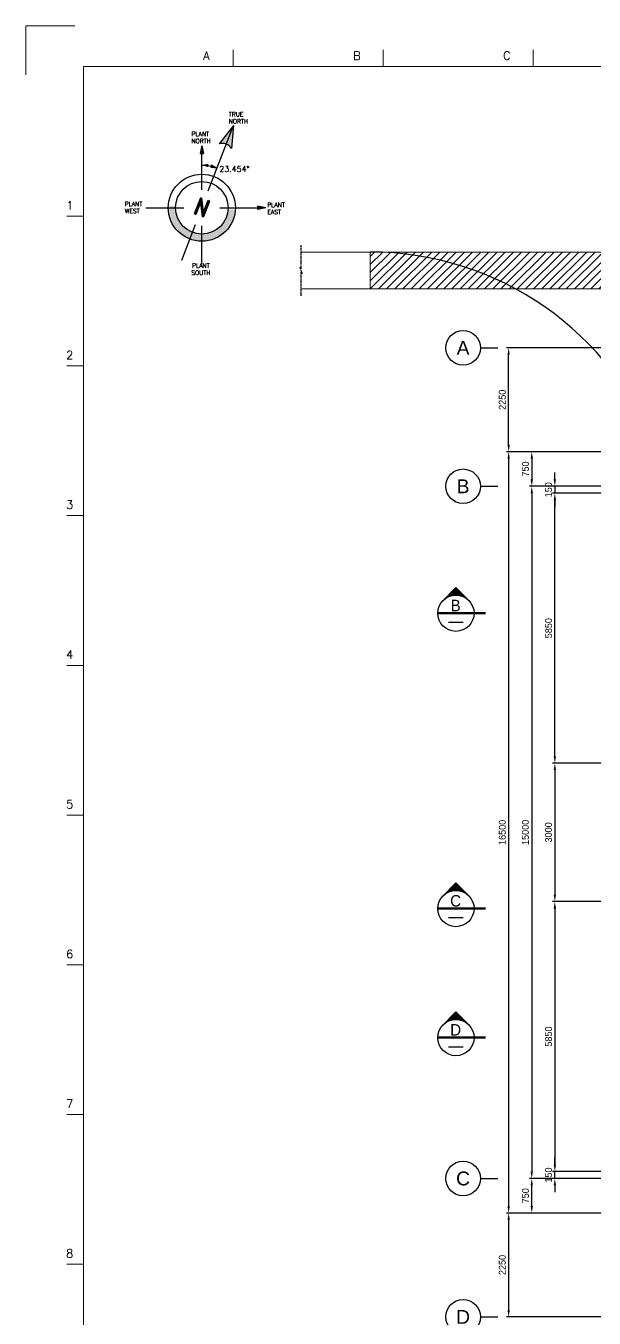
# Model space of a CAD drawing. Header units: millimetres. Extents: x 63700 to 182600, y -289551 to -205451.
# Drawn here: x 63700 to 76001, y -233457 to -205451 of the extents above; entities that cross this region are included whole.
import ezdxf
from ezdxf.enums import TextEntityAlignment as Align

# ---------------------------------------------------------------- set-up
doc = ezdxf.new("R2010")
doc.units = ezdxf.units.MM
doc.header["$LTSCALE"] = 50
doc.linetypes.add('CENTER', pattern=[2, 1.25, -0.25, 0.25, -0.25])
doc.layers.get('Defpoints').update_dxf_attribs({"color": 140})
for name, color, linetype in [('1', 7, 'Continuous'), ('A-CEN01', 1, 'CENTER'), ('C_BLOCK', 7, 'Continuous'), ('DIM', 7, 'Continuous'), ('DIM-SCALE', 7, 'Continuous')]:
    doc.layers.add(name, color=color, linetype=linetype)
for name, color, linetype, lineweight in [('ROAD', 4, 'Continuous', 0), ('TAN-TIT', 30, 'Continuous', 0), ('TEXT', 7, 'Continuous', 0)]:
    doc.layers.add(name, color=color, linetype=linetype, lineweight=lineweight)
doc.styles.add('Arial', font='arial.ttf')
doc.styles.add('COM', font='COMPLEX', dxfattribs={"height": 5})
doc.styles.add('ROMAND', font='romand.shx', dxfattribs={"width": 0.86, "height": 6.5})
doc.styles.add('RomanS', font='romans.shx', dxfattribs={"bigfont": 'whgtxt.shx'})
doc.styles.get("Standard").update_dxf_attribs({"font": 'romans.shx', "width": 0.75, "bigfont": 'whgtxt.shx'})
doc.styles.add('돋움', font='')
doc.styles.get('돋움').set_extended_font_data('Dotum')
doc.dimstyles.new('일반도면_0050', dxfattribs={"dimscale": 50, "dimtxt": 3, "dimasz": 3, "dimexe": 1, "dimexo": 2, "dimgap": 1.25, "dimtad": 1, "dimdec": 0, "dimzin": 0, "dimdsep": 46, "dimtxsty": '돋움', "dimcen": -5, "dimclrd": 1, "dimclre": 1, "dimclrt": 7, "dimadec": 8, "dimazin": 0, "dimtfac": 1, "dimtdec": 4, "dimtix": 1, "dimtmove": 2, "dimatfit": 3, "dimfxl": 1, "dimtolj": 1, "dimtzin": 0, "dimarcsym": 0})

# ---------------------------------------------------------------- blocks, each defined once
blk = doc.blocks.new('BORDER')
at = {"layer": 'TAN-TIT', "linetype": 'Continuous'}
for p, q in [((4241, 168200), (0, 168200)), ((0, 168200), (0, 163959))]:
    blk.add_line(p, q, dxfattribs=at)
at = {"layer": 'TAN-TIT'}
for p, q in [((17955, 164680), (17955, 166122)), ((30934, 164680), (30934, 166122)), ((43912, 164680), (43912, 166122)), ((4977, 164680), (4977, 3520)), ((232823, 164680), (4977, 164680)), ((4977, 151701), (3534, 151701)), ((4977, 138723), (3534, 138723)), ((4977, 125744), (3534, 125744)), ((4977, 112766), (3534, 112766)), ((4977, 99787), (3534, 99787)), ((4977, 86808), (3534, 86808)), ((4977, 73830), (3534, 73830)), ((4977, 60851), (3534, 60851))]:
    blk.add_line(p, q, dxfattribs=at)
at = {"layer": 'TAN-TIT', "style": 'COM'}
for s, p in [('A', (15359, 165257)), ('B', (28338, 165257)), ('C', (41317, 165257))]:
    blk.add_text(s, height=721, dxfattribs=at).set_placement(p)
for s, p in [('1', (4111, 152278)), ('1', (4111, 152278)), ('2', (4111, 139300)), ('3', (4111, 126321)), ('4', (4111, 113342)), ('5', (4111, 100364)), ('6', (4111, 87385)), ('7', (4111, 74406)), ('8', (4111, 61428))]:
    blk.add_text(s, height=721, dxfattribs=at).set_placement(p, align=Align.RIGHT)
blk = doc.blocks.new('*D30')
at = {"layer": 'Defpoints', "color": 0, "transparency": 16777216}
for p in [(76701, -214679), (74651, -215429), (76351, -215429)]:
    blk.add_point(p, dxfattribs=at)
at = {"layer": 'DIM-SCALE', "color": 1, "lineweight": -2, "transparency": 16777216}
for p, q in [((76601, -214679), (74601, -214679)), ((74651, -214829), (74651, -215279)), ((76251, -215429), (74601, -215429))]:
    blk.add_line(p, q, dxfattribs=at)
at = {"layer": 'DIM-SCALE', "color": 1, "transparency": 16777216}
for points in [[(74626, -214829), (74676, -214829), (74651, -214679)], [(74626, -215279), (74676, -215279), (74651, -215429)]]:
    blk.add_solid(points, dxfattribs=at)
at = {"layer": 'DIM-SCALE', "color": 7, "transparency": 16777216, "insert": (74514, -215054), "char_height": 150, "attachment_point": 5, "rotation": 90, "style": '돋움'}
blk.add_mtext('\\A1;750', dxfattribs=at)
blk = doc.blocks.new('*D31')
at = {"layer": 'Defpoints', "color": 0, "transparency": 16777216}
for p in [(76351, -215429), (74651, -230429), (76351, -230429)]:
    blk.add_point(p, dxfattribs=at)
at = {"layer": 'DIM-SCALE', "color": 1, "lineweight": -2, "transparency": 16777216}
for p, q in [((76251, -215429), (74601, -215429)), ((74651, -215579), (74651, -230279)), ((76251, -230429), (74601, -230429))]:
    blk.add_line(p, q, dxfattribs=at)
at = {"layer": 'DIM-SCALE', "color": 1, "transparency": 16777216}
for points in [[(74626, -215579), (74676, -215579), (74651, -215429)], [(74626, -230279), (74676, -230279), (74651, -230429)]]:
    blk.add_solid(points, dxfattribs=at)
at = {"layer": 'DIM-SCALE', "color": 7, "transparency": 16777216, "insert": (74514, -222929), "char_height": 150, "attachment_point": 5, "rotation": 90, "style": '돋움'}
blk.add_mtext('\\A1;15000', dxfattribs=at)
blk = doc.blocks.new('*D32')
at = {"layer": 'Defpoints', "color": 0, "transparency": 16777216}
for p in [(76701, -231179), (74151, -233429), (76351, -233429)]:
    blk.add_point(p, dxfattribs=at)
at = {"layer": 'DIM-SCALE', "color": 1, "lineweight": -2, "transparency": 16777216}
for p, q in [((76601, -231179), (74101, -231179)), ((74151, -231329), (74151, -233279)), ((76251, -233429), (74101, -233429))]:
    blk.add_line(p, q, dxfattribs=at)
at = {"layer": 'DIM-SCALE', "color": 1, "transparency": 16777216}
for points in [[(74126, -231329), (74176, -231329), (74151, -231179)], [(74126, -233279), (74176, -233279), (74151, -233429)]]:
    blk.add_solid(points, dxfattribs=at)
at = {"layer": 'DIM-SCALE', "color": 7, "transparency": 16777216, "insert": (74014, -232304), "char_height": 150, "attachment_point": 5, "rotation": 90, "style": '돋움'}
blk.add_mtext('\\A1;2250', dxfattribs=at)
blk = doc.blocks.new('*D41')
at = {"layer": 'Defpoints', "color": 0, "transparency": 16777216}
for p in [(76701, -214679), (74151, -231179), (76701, -231179)]:
    blk.add_point(p, dxfattribs=at)
at = {"layer": 'DIM-SCALE', "color": 1, "lineweight": -2, "transparency": 16777216}
for p, q in [((76601, -214679), (74101, -214679)), ((74151, -214829), (74151, -231029)), ((76601, -231179), (74101, -231179))]:
    blk.add_line(p, q, dxfattribs=at)
at = {"layer": 'DIM-SCALE', "color": 1, "transparency": 16777216}
for points in [[(74126, -214829), (74176, -214829), (74151, -214679)], [(74126, -231029), (74176, -231029), (74151, -231179)]]:
    blk.add_solid(points, dxfattribs=at)
at = {"layer": 'DIM-SCALE', "color": 7, "transparency": 16777216, "insert": (74014, -222929), "char_height": 150, "attachment_point": 5, "rotation": 90, "style": '돋움'}
blk.add_mtext('\\A1;16500', dxfattribs=at)
blk = doc.blocks.new('*D42')
at = {"layer": 'Defpoints', "color": 0, "transparency": 16777216}
for p in [(74151, -212429), (76351, -212429), (76701, -214679)]:
    blk.add_point(p, dxfattribs=at)
at = {"layer": 'DIM-SCALE', "color": 1, "lineweight": -2, "transparency": 16777216}
for p, q in [((76251, -212429), (74101, -212429)), ((74151, -214529), (74151, -212579)), ((76601, -214679), (74101, -214679))]:
    blk.add_line(p, q, dxfattribs=at)
at = {"layer": 'DIM-SCALE', "color": 1, "transparency": 16777216}
for points in [[(74126, -212579), (74176, -212579), (74151, -212429)], [(74126, -214529), (74176, -214529), (74151, -214679)]]:
    blk.add_solid(points, dxfattribs=at)
at = {"layer": 'DIM-SCALE', "color": 7, "transparency": 16777216, "insert": (74014, -213554), "char_height": 150, "attachment_point": 5, "rotation": 90, "style": '돋움'}
blk.add_mtext('\\A1;2250', dxfattribs=at)
blk = doc.blocks.new('*D43')
at = {"layer": 'Defpoints', "color": 0, "transparency": 16777216}
for p in [(74651, -230429), (76351, -230429), (76701, -231179)]:
    blk.add_point(p, dxfattribs=at)
at = {"layer": 'DIM-SCALE', "color": 1, "lineweight": -2, "transparency": 16777216}
for p, q in [((76251, -230429), (74601, -230429)), ((74651, -231029), (74651, -230579)), ((76601, -231179), (74601, -231179))]:
    blk.add_line(p, q, dxfattribs=at)
at = {"layer": 'DIM-SCALE', "color": 1, "transparency": 16777216}
for points in [[(74626, -230579), (74676, -230579), (74651, -230429)], [(74626, -231029), (74676, -231029), (74651, -231179)]]:
    blk.add_solid(points, dxfattribs=at)
at = {"layer": 'DIM-SCALE', "color": 7, "transparency": 16777216, "insert": (74514, -230804), "char_height": 150, "attachment_point": 5, "rotation": 90, "style": '돋움'}
blk.add_mtext('\\A1;750', dxfattribs=at)
blk = doc.blocks.new('*D44')
at = {"layer": 'Defpoints', "color": 0, "transparency": 16777216}
for p in [(75151, -215579), (76351, -215429), (76701, -215579)]:
    blk.add_point(p, dxfattribs=at)
at = {"layer": 'DIM-SCALE', "color": 1, "lineweight": -2, "transparency": 16777216}
for p, q in [((75151, -215279), (75151, -215129)), ((76251, -215429), (75101, -215429)), ((76601, -215579), (75101, -215579)), ((75151, -215429), (75151, -215579)), ((75151, -215729), (75151, -215879))]:
    blk.add_line(p, q, dxfattribs=at)
at = {"layer": 'DIM-SCALE', "color": 1, "transparency": 16777216}
for points in [[(75126, -215279), (75176, -215279), (75151, -215429)], [(75126, -215729), (75176, -215729), (75151, -215579)]]:
    blk.add_solid(points, dxfattribs=at)
at = {"layer": 'DIM-SCALE', "color": 7, "transparency": 16777216, "insert": (75014, -215504), "char_height": 150, "attachment_point": 5, "rotation": 90, "style": '돋움'}
blk.add_mtext('\\A1;150', dxfattribs=at)
blk = doc.blocks.new('*D45')
at = {"layer": 'Defpoints', "color": 0, "transparency": 16777216}
for p in [(75151, -215579), (76701, -215579), (76701, -221429)]:
    blk.add_point(p, dxfattribs=at)
at = {"layer": 'DIM-SCALE', "color": 1, "lineweight": -2, "transparency": 16777216}
for p, q in [((76601, -215579), (75101, -215579)), ((75151, -221279), (75151, -215729)), ((76601, -221429), (75101, -221429))]:
    blk.add_line(p, q, dxfattribs=at)
at = {"layer": 'DIM-SCALE', "color": 1, "transparency": 16777216}
for points in [[(75126, -215729), (75176, -215729), (75151, -215579)], [(75126, -221279), (75176, -221279), (75151, -221429)]]:
    blk.add_solid(points, dxfattribs=at)
at = {"layer": 'DIM-SCALE', "color": 7, "transparency": 16777216, "insert": (75014, -218504), "char_height": 150, "attachment_point": 5, "rotation": 90, "style": '돋움'}
blk.add_mtext('\\A1;5850', dxfattribs=at)
blk = doc.blocks.new('*D46')
at = {"layer": 'Defpoints', "color": 0, "transparency": 16777216}
for p in [(76701, -224429), (75151, -230279), (76701, -230279)]:
    blk.add_point(p, dxfattribs=at)
at = {"layer": 'DIM-SCALE', "color": 1, "lineweight": -2, "transparency": 16777216}
for p, q in [((76601, -224429), (75101, -224429)), ((75151, -224579), (75151, -230129)), ((76601, -230279), (75101, -230279))]:
    blk.add_line(p, q, dxfattribs=at)
at = {"layer": 'DIM-SCALE', "color": 1, "transparency": 16777216}
for points in [[(75126, -224579), (75176, -224579), (75151, -224429)], [(75126, -230129), (75176, -230129), (75151, -230279)]]:
    blk.add_solid(points, dxfattribs=at)
at = {"layer": 'DIM-SCALE', "color": 7, "transparency": 16777216, "insert": (75014, -227354), "char_height": 150, "attachment_point": 5, "rotation": 90, "style": '돋움'}
blk.add_mtext('\\A1;5850', dxfattribs=at)
blk = doc.blocks.new('*D47')
at = {"layer": 'Defpoints', "color": 0, "transparency": 16777216}
for p in [(75151, -230279), (76351, -230429), (76701, -230279)]:
    blk.add_point(p, dxfattribs=at)
at = {"layer": 'DIM-SCALE', "color": 1, "lineweight": -2, "transparency": 16777216}
for p, q in [((75151, -230129), (75151, -229979)), ((76601, -230279), (75101, -230279)), ((76251, -230429), (75101, -230429)), ((75151, -230429), (75151, -230279)), ((75151, -230579), (75151, -230729))]:
    blk.add_line(p, q, dxfattribs=at)
at = {"layer": 'DIM-SCALE', "color": 1, "transparency": 16777216}
for points in [[(75126, -230129), (75176, -230129), (75151, -230279)], [(75126, -230579), (75176, -230579), (75151, -230429)]]:
    blk.add_solid(points, dxfattribs=at)
at = {"layer": 'DIM-SCALE', "color": 7, "transparency": 16777216, "insert": (75014, -230354), "char_height": 150, "attachment_point": 5, "rotation": 90, "style": '돋움'}
blk.add_mtext('\\A1;150', dxfattribs=at)
blk = doc.blocks.new('*D55')
at = {"layer": 'Defpoints', "color": 0, "transparency": 16777216}
for p in [(76701, -221429), (75151, -224429), (76701, -224429)]:
    blk.add_point(p, dxfattribs=at)
at = {"layer": 'DIM-SCALE', "color": 1, "lineweight": -2, "transparency": 16777216}
for p, q in [((76601, -221429), (75101, -221429)), ((75151, -221579), (75151, -224279)), ((76601, -224429), (75101, -224429))]:
    blk.add_line(p, q, dxfattribs=at)
at = {"layer": 'DIM-SCALE', "color": 1, "transparency": 16777216}
for points in [[(75126, -221579), (75176, -221579), (75151, -221429)], [(75126, -224279), (75176, -224279), (75151, -224429)]]:
    blk.add_solid(points, dxfattribs=at)
at = {"layer": 'DIM-SCALE', "color": 7, "transparency": 16777216, "insert": (75014, -222929), "char_height": 150, "attachment_point": 5, "rotation": 90, "style": '돋움'}
blk.add_mtext('\\A1;3000', dxfattribs=at)

msp = doc.modelspace()

# ---------------------------------------------------------------- hatches: boundary and pattern name
h = msp.add_hatch(color=256)
h.paths.add_polyline_path([(68193.3, -207609), (67886.4, -208008.9, -0.1704873), (68038.2, -208013.2)])
h.paths.add_polyline_path([(68193.3, -207609), (68038.2, -208013.2, -0.1704873), (68154, -208111.6)])
h = msp.add_hatch(color=256)
h.paths.add_polyline_path([(68193.3, -207609), (67886.4, -208008.9, -0.1704873), (68038.2, -208013.2)])
h.paths.add_polyline_path([(68193.3, -207609), (68038.2, -208013.2, -0.1704873), (68154, -208111.6)])
h = msp.add_hatch(color=256)
h.paths.add_polyline_path([(67508.5, -208047.8), (67471.7, -208220.2), (67521.3, -208220.2, 0.0362907)])
h.paths.add_polyline_path([(67508.5, -208047.8, -0.0362907), (67521.3, -208220.2), (67545.8, -208220.1)])
h = msp.add_hatch(color=256)
h.paths.add_polyline_path([(67508.5, -208047.8), (67471.7, -208220.2), (67521.3, -208220.2, 0.0362907)])
h.paths.add_polyline_path([(67508.5, -208047.8, -0.0362907), (67521.3, -208220.2), (67545.8, -208220.1)])
h = msp.add_hatch(color=256)
h.paths.add_polyline_path([(67508.6, -208476), (67640.8, -208506.3), (67641.3, -208468.2, 0.0362907)])
h.paths.add_polyline_path([(67508.6, -208476, -0.0362907), (67641.3, -208468.2), (67641.6, -208449.3)])
h = msp.add_hatch(color=256)
h.paths.add_polyline_path([(67508.6, -208476), (67640.8, -208506.3), (67641.3, -208468.2, 0.0362907)])
h.paths.add_polyline_path([(67508.6, -208476, -0.0362907), (67641.3, -208468.2), (67641.6, -208449.3)])
h = msp.add_hatch(color=256)
h.paths.add_polyline_path([(67837.1, -208536.8), (67720.7, -208467.3), (67708.4, -208503.4, 0.0362907)])
h.paths.add_polyline_path([(67837.1, -208536.8, -0.0362907), (67708.4, -208503.4), (67702.4, -208521.2)])
h = msp.add_hatch(color=256)
h.paths.add_polyline_path([(67837.1, -208536.8), (67720.7, -208467.3), (67708.4, -208503.4, 0.0362907)])
h.paths.add_polyline_path([(67837.1, -208536.8, -0.0362907), (67708.4, -208503.4), (67702.4, -208521.2)])
h = msp.add_hatch(color=256)
h.paths.add_polyline_path([(66784, -209349.8, 0.4142136), (67465.5, -210117.8), (67474.8, -209961.4, -0.4142136), (66940.4, -209359.2)])
h.paths.add_polyline_path([(67474.8, -209961.4), (67465.5, -210117.8, 0.2159793), (68025.1, -209903.4), (67913.7, -209793.2, -0.2159793)])
h.paths.add_polyline_path([(67913.7, -209793.2), (68025.1, -209903.4, 0.1819562), (68233.4, -209436.3), (68077, -209426.9, -0.1819562)])
h = msp.add_hatch(color=256)
h.paths.add_polyline_path([(66784, -209349.8, 0.4142136), (67465.5, -210117.8), (67474.8, -209961.4, -0.4142136), (66940.4, -209359.2)])
h.paths.add_polyline_path([(67474.8, -209961.4), (67465.5, -210117.8, 0.2159793), (68025.1, -209903.4), (67913.7, -209793.2, -0.2159793)])
h.paths.add_polyline_path([(67913.7, -209793.2), (68025.1, -209903.4, 0.1819562), (68233.4, -209436.3), (68077, -209426.9, -0.1819562)])
h = msp.add_hatch(color=256)
h.paths.add_polyline_path([(68894.8, -209393.1), (68722.4, -209429.9), (68722.4, -209380.3, -0.0362907)])
h.paths.add_polyline_path([(68894.8, -209393.1, 0.0362907), (68722.4, -209380.3), (68722.4, -209355.8)])
h = msp.add_hatch(color=256)
h.paths.add_polyline_path([(68894.8, -209393.1), (68722.4, -209429.9), (68722.4, -209380.3, -0.0362907)])
h.paths.add_polyline_path([(68894.8, -209393.1, 0.0362907), (68722.4, -209380.3), (68722.4, -209355.8)])
at = {"layer": 'ROAD'}
h = msp.add_hatch(dxfattribs=at)
h.set_pattern_fill('ANSI31', color=8, scale=1000, style=0)
h.set_pattern_definition([(45, (63358.14, -1691.44), (-88.38835, 88.38835), [])])
h.paths.add_polyline_path([(83351.1, -210352.6), (71155.1, -210352.6), (71155.1, -211152.6), (83351.1, -211152.6)])

# ---------------------------------------------------------------- linework, layer by layer
for p, q in [((67648.5, -209028.6), (68193.3, -207609)), ((67648.5, -209028.6), (68193.3, -207609)), ((68193.3, -207609), (67886.4, -208008.9)), ((68193.3, -207609), (67886.4, -208008.9)), ((68193.3, -207609), (68154, -208111.6)), ((68193.3, -207609), (68154, -208111.6)), ((67508.5, -208047.8), (67471.7, -208220.2)), ((67508.5, -208047.8), (67471.7, -208220.2)), ((67508.7, -209002.7), (67508.5, -208047.8)), ((67508.5, -208047.8), (67545.8, -208220.1)), ((67508.7, -209002.7), (67508.5, -208047.8)), ((67508.5, -208047.8), (67545.8, -208220.1)), ((67471.7, -208220.2), (67545.8, -208220.1)), ((67471.7, -208220.2), (67545.8, -208220.1)), ((67508.6, -208476), (67641.6, -208449.3)), ((67508.6, -208476), (67641.6, -208449.3)), ((67640.8, -208506.3), (67641.6, -208449.3)), ((67640.8, -208506.3), (67641.6, -208449.3)), ((67720.7, -208467.3), (67702.4, -208521.2)), ((67720.7, -208467.3), (67702.4, -208521.2)), ((67837.1, -208536.8), (67702.4, -208521.2)), ((67837.1, -208536.8), (67702.4, -208521.2)), ((67837.1, -208536.8), (67720.7, -208467.3)), ((67837.1, -208536.8), (67720.7, -208467.3)), ((66295, -209393.2), (67118.3, -209393.1)), ((66295, -209393.2), (67118.3, -209393.1)), ((67899.1, -209393), (68722.4, -209392.9)), ((67899.1, -209393), (68722.4, -209392.9)), ((68722.4, -209429.9), (68722.4, -209355.8)), ((68894.8, -209393.1), (68722.4, -209355.8)), ((68722.4, -209429.9), (68722.4, -209355.8)), ((68894.8, -209393.1), (68722.4, -209355.8)), ((68894.8, -209393.1), (68722.4, -209429.9)), ((68894.8, -209393.1), (68722.4, -209429.9)), ((67073.8, -210526.2), (67368.8, -209757.5)), ((67508.9, -210606.7), (67508.8, -209783.4)), ((67508.9, -210606.7), (67508.8, -209783.4))]:
    msp.add_line(p, q)
for radius in [726, 726, 569.3, 569.3]:
    msp.add_circle((67508.7, -209393.1), radius)
for centre, radius, start, end in [((67956.1, -208227.2), 229.2, 30.30506, 107.70652), ((67508.7, -209393.1), 917.1, 69.01654, 90.00868)]:
    msp.add_arc(centre, radius, start, end)
at = {"layer": 'A-CEN01'}
msp.add_lwpolyline([(69659.2, -211302.6), (69659.2, -210790.1), (69684.2, -210827.6), (69634.2, -210677.6), (69659.2, -210715.1), (69659.2, -210202.6)], dxfattribs=at)
at = {"layer": 'C_BLOCK', "color": 1, "linetype": 'Continuous', "lineweight": 0}
for p, q in [((73008.7, -217624.5), (72718.2, -217915.7)), ((72917.7, -217798), (72876.4, -217756.8)), ((72926.1, -217796), (72881.7, -217751.5)), ((72934.8, -217794.3), (72886.9, -217746.3)), ((72943.7, -217792.7), (72892.1, -217741.1)), ((72952.7, -217791.3), (72897.3, -217735.9)), ((72961.9, -217790.1), (72902.5, -217730.7)), ((72971.2, -217789.1), (72907.7, -217725.5)), ((72980.9, -217788.3), (72912.9, -217720.3)), ((72990.8, -217787.7), (72918.1, -217715.1)), ((73000.8, -217787.3), (72923.3, -217709.9)), ((73011.2, -217787.3), (72928.5, -217704.7)), ((73153.4, -217814.9), (72985.9, -217647.4)), ((73216.4, -217846.7), (73001.5, -217631.8)), ((73251.3, -217871.2), (73006.7, -217626.6)), ((73008.7, -217624.5), (73289.2, -217905)), ((73008.7, -224024.8), (72718.2, -224315.9)), ((73216.4, -224246.9), (73001.5, -224032)), ((73251.3, -224271.4), (73006.7, -224026.8)), ((73008.7, -224024.8), (73289.2, -224305.3)), ((72917.7, -224198.2), (72876.4, -224157)), ((72926.1, -224196.3), (72881.7, -224151.8)), ((72934.8, -224194.5), (72886.9, -224146.6)), ((72943.7, -224192.9), (72892.1, -224141.3)), ((72952.7, -224191.5), (72897.3, -224136.1)), ((72961.9, -224190.3), (72902.5, -224130.9)), ((72971.2, -224189.3), (72907.7, -224125.7)), ((72980.9, -224188.5), (72912.9, -224120.5)), ((72990.8, -224188), (72918.1, -224115.3)), ((73000.8, -224187.6), (72923.3, -224110.1)), ((73011.2, -224187.6), (72928.5, -224104.9)), ((73153.4, -224215.1), (72985.9, -224047.6)), ((73008.7, -226821.3), (72718.2, -227112.4)), ((73153.4, -227011.6), (72985.9, -226844.1)), ((73216.4, -227043.4), (73001.5, -226828.5)), ((73251.3, -227068), (73006.7, -226823.3)), ((73008.7, -226821.3), (73289.2, -227101.8)), ((72917.7, -226994.8), (72876.4, -226953.5)), ((72926.1, -226992.8), (72881.7, -226948.3)), ((72934.8, -226991.1), (72886.9, -226943.1)), ((72943.7, -226989.4), (72892.1, -226937.9)), ((72952.7, -226988.1), (72897.3, -226932.7)), ((72961.9, -226986.8), (72902.5, -226927.5)), ((72971.2, -226985.8), (72907.7, -226922.3)), ((72980.9, -226985), (72912.9, -226917.1)), ((72990.8, -226984.5), (72918.1, -226911.9)), ((73000.8, -226984.1), (72923.3, -226906.7)), ((73011.2, -226984.1), (72928.5, -226901.4))]:
    msp.add_line(p, q, dxfattribs=at)
at = {"layer": 'C_BLOCK', "color": 1, "linetype": 'Continuous', "lineweight": 13}
for p, q in [((72752.2, -217882.6), (72751.5, -217881.8)), ((72757.9, -217877.8), (72756.7, -217876.6)), ((72763.6, -217873.1), (72761.9, -217871.4)), ((72769.5, -217868.6), (72767.1, -217866.2)), ((72775.4, -217864), (72772.3, -217860.9)), ((72781.5, -217859.7), (72777.5, -217855.7)), ((72787.6, -217855.4), (72782.7, -217850.5)), ((72793.8, -217851.3), (72787.9, -217845.3)), ((72800.2, -217847.1), (72793.1, -217840.1)), ((72806.7, -217843.2), (72798.3, -217834.9)), ((72813.2, -217839.3), (72803.6, -217829.7)), ((72819.9, -217835.7), (72808.8, -217824.5)), ((72826.6, -217832), (72814, -217819.3)), ((72833.6, -217828.5), (72819.2, -217814.1)), ((72840.6, -217825.1), (72824.4, -217808.8)), ((72847.7, -217821.8), (72829.6, -217803.6)), ((72854.9, -217818.6), (72834.8, -217798.4)), ((72862.3, -217815.6), (72840, -217793.2)), ((72869.8, -217812.6), (72845.2, -217788)), ((72877.5, -217809.9), (72850.4, -217782.8)), ((72885.2, -217807.2), (72855.6, -217777.6)), ((72893.1, -217804.7), (72860.8, -217772.4)), ((72901.1, -217802.3), (72866, -217767.2)), ((72909.3, -217800.1), (72871.2, -217762)), ((73021.8, -217787.5), (72933.8, -217699.5)), ((73032.7, -217788), (72939, -217694.3)), ((73044, -217788.9), (72944.2, -217689.1)), ((73055.7, -217790.1), (72949.4, -217683.9)), ((73067.7, -217791.8), (72954.6, -217678.7)), ((73080.2, -217793.9), (72959.8, -217673.4)), ((73093.3, -217796.5), (72965, -217668.2)), ((73107, -217799.7), (72970.2, -217663)), ((73121.4, -217803.7), (72975.4, -217657.8)), ((73136.8, -217808.7), (72980.6, -217652.6)), ((73171.5, -217822.6), (72991.1, -217642.2)), ((73191.9, -217832.6), (72996.3, -217637)), ((72730.6, -217902.6), (72730.6, -217902.6)), ((72735.9, -217897.5), (72735.8, -217897.4)), ((72741.3, -217892.4), (72741.1, -217892.2)), ((72746.7, -217887.4), (72746.3, -217887)), ((73171.5, -224222.9), (72991.1, -224042.4)), ((73191.9, -224232.8), (72996.3, -224037.2)), ((72730.6, -224302.9), (72730.6, -224302.8)), ((72735.9, -224297.7), (72735.8, -224297.6)), ((72741.3, -224292.6), (72741.1, -224292.4)), ((72746.7, -224287.6), (72746.3, -224287.2)), ((72752.2, -224282.8), (72751.5, -224282)), ((72757.9, -224278), (72756.7, -224276.8)), ((72763.6, -224273.3), (72761.9, -224271.6)), ((72769.5, -224268.8), (72767.1, -224266.4)), ((72775.4, -224264.3), (72772.3, -224261.2)), ((72781.5, -224259.9), (72777.5, -224256)), ((72787.6, -224255.6), (72782.7, -224250.8)), ((72793.8, -224251.5), (72787.9, -224245.6)), ((72800.2, -224247.4), (72793.1, -224240.3)), ((72806.7, -224243.4), (72798.3, -224235.1)), ((72813.2, -224239.6), (72803.6, -224229.9)), ((72819.9, -224235.9), (72808.8, -224224.7)), ((72826.6, -224232.2), (72814, -224219.5)), ((72833.6, -224228.7), (72819.2, -224214.3)), ((72840.6, -224225.3), (72824.4, -224209.1)), ((72847.7, -224222), (72829.6, -224203.9)), ((72854.9, -224218.8), (72834.8, -224198.7)), ((72862.3, -224215.8), (72840, -224193.5)), ((72869.8, -224212.8), (72845.2, -224188.2)), ((72877.5, -224210.1), (72850.4, -224183)), ((72885.2, -224207.4), (72855.6, -224177.8)), ((72893.1, -224204.9), (72860.8, -224172.6)), ((72901.1, -224202.5), (72866, -224167.4)), ((72909.3, -224200.3), (72871.2, -224162.2)), ((73021.8, -224187.8), (72933.8, -224099.7)), ((73032.7, -224188.2), (72939, -224094.5)), ((73044, -224189.1), (72944.2, -224089.3)), ((73055.7, -224190.4), (72949.4, -224084.1)), ((73067.7, -224192), (72954.6, -224078.9)), ((73080.2, -224194.1), (72959.8, -224073.6)), ((73093.3, -224196.7), (72965, -224068.4)), ((73107, -224199.9), (72970.2, -224063.2)), ((73121.4, -224204), (72975.4, -224058)), ((73136.8, -224208.9), (72980.6, -224052.8)), ((73171.5, -227019.4), (72991.1, -226838.9)), ((73191.9, -227029.3), (72996.3, -226833.7)), ((72730.6, -227099.4), (72730.6, -227099.3)), ((72735.9, -227094.2), (72735.8, -227094.1)), ((72741.3, -227089.1), (72741.1, -227088.9)), ((72746.7, -227084.2), (72746.3, -227083.7)), ((72752.2, -227079.3), (72751.5, -227078.5)), ((72757.9, -227074.5), (72756.7, -227073.3)), ((72763.6, -227069.8), (72761.9, -227068.1)), ((72769.5, -227065.3), (72767.1, -227062.9)), ((72775.4, -227060.8), (72772.3, -227057.7)), ((72781.5, -227056.5), (72777.5, -227052.5)), ((72787.6, -227052.2), (72782.7, -227047.3)), ((72793.8, -227048), (72787.9, -227042.1)), ((72800.2, -227043.9), (72793.1, -227036.9)), ((72806.7, -227040), (72798.3, -227031.7)), ((72813.2, -227036.1), (72803.6, -227026.4)), ((72819.9, -227032.4), (72808.8, -227021.2)), ((72826.6, -227028.7), (72814, -227016)), ((72833.6, -227025.2), (72819.2, -227010.8)), ((72840.6, -227021.8), (72824.4, -227005.6)), ((72847.7, -227018.6), (72829.6, -227000.4)), ((72854.9, -227015.4), (72834.8, -226995.2)), ((72862.3, -227012.3), (72840, -226990)), ((72869.8, -227009.4), (72845.2, -226984.8)), ((72877.5, -227006.6), (72850.4, -226979.6)), ((72885.2, -227003.9), (72855.6, -226974.4)), ((72893.1, -227001.4), (72860.8, -226969.2)), ((72901.1, -226999.1), (72866, -226964)), ((72909.3, -226996.8), (72871.2, -226958.8)), ((73021.8, -226984.3), (72933.8, -226896.2)), ((73032.7, -226984.7), (72939, -226891)), ((73044, -226985.6), (72944.2, -226885.8)), ((73055.7, -226986.9), (72949.4, -226880.6)), ((73067.7, -226988.5), (72954.6, -226875.4)), ((73080.2, -226990.6), (72959.8, -226870.2)), ((73093.3, -226993.2), (72965, -226865)), ((73107, -226996.5), (72970.2, -226859.8)), ((73121.4, -227000.5), (72975.4, -226854.5)), ((73136.8, -227005.5), (72980.6, -226849.3))]:
    msp.add_line(p, q, dxfattribs=at)
at = {"layer": 'C_BLOCK', "color": 3, "linetype": 'Continuous', "lineweight": 53}
for p, q in [((73401.5, -218180.1), (72615.8, -218180.1)), ((73401.5, -224580.3), (72615.8, -224580.3)), ((73401.5, -227376.9), (72615.8, -227376.9))]:
    msp.add_line(p, q, dxfattribs=at)
at = {"layer": 'C_BLOCK', "color": 1, "linetype": 'Continuous', "lineweight": 70}
for p, q in [((72615.8, -218180.1), (73401.5, -218180.1)), ((72615.8, -224580.3), (73401.5, -224580.3)), ((72615.8, -227376.9), (73401.5, -227376.9))]:
    msp.add_line(p, q, dxfattribs=at)
at = {"layer": 'C_BLOCK', "color": 2, "linetype": 'Continuous', "lineweight": 30}
for p, q in [((72848, -218376.5), (73169.4, -218376.5)), ((72848, -224776.7), (73169.4, -224776.7)), ((72848, -227573.3), (73169.4, -227573.3))]:
    msp.add_line(p, q, dxfattribs=at)
at = {"layer": 'C_BLOCK', "color": 3, "linetype": 'Continuous', "lineweight": 70}
for p, q in [((73651.1, -218180.1), (73401.5, -218180.1)), ((73651.1, -224580.3), (73401.5, -224580.3)), ((73651.1, -227376.9), (73401.5, -227376.9))]:
    msp.add_line(p, q, dxfattribs=at)
at = {"layer": 'C_BLOCK', "color": 2, "linetype": 'Continuous', "lineweight": 30}
for centre in [(73008.7, -218180.1), (73008.7, -224580.3), (73008.7, -227376.9)]:
    msp.add_circle(centre, 392.9, dxfattribs=at)
at = {"layer": 'DIM'}
for p, q in [((73538.6, -212429.1), (73913.6, -212429.1)), ((73538.6, -215429.1), (73913.6, -215429.1)), ((73538.6, -230429.1), (73913.6, -230429.1)), ((73538.6, -233429.1), (73913.6, -233429.1))]:
    msp.add_line(p, q, dxfattribs=at)
for centre in [(73163.6, -212429.1), (73163.6, -215429.1), (73163.6, -230429.1), (73163.6, -233429.1)]:
    msp.add_circle(centre, 375, dxfattribs=at)
at = {"layer": 'ROAD', "color": 8}
for p, q in [((69659.2, -210352.6), (87525.9, -210352.6)), ((69659.2, -211152.6), (87525.9, -211152.6))]:
    msp.add_line(p, q, dxfattribs=at)
msp.add_lwpolyline([(71155.1, -210352.6), (83351.1, -210352.6), (83351.1, -211152.6), (71155.1, -211152.6)], close=True, dxfattribs=at)
at = {"layer": 'ROAD', "color": 8, "lineweight": -3}
msp.add_arc((71155.1, -216952.6), 6600, 20.15012, 90, dxfattribs=at)

# ---------------------------------------------------------------- block references
at = {"layer": '1', "xscale": 0.25, "yscale": 0.25, "zscale": 0.25}
msp.add_blockref('BORDER', (63700.3, -247500.7), dxfattribs=at)

# ---------------------------------------------------------------- texts
at = {"style": 'RomanS', "width": 1}
for s, rotation, oblique, p in [('TRUE', 0.00867, 360, (68093.7, -207414.7)), ('NORTH', 0.00868, 0, (68092.2, -207569.4)), ('PLANT', 0.00867, 360, (67286.3, -207840.9)), ('PLANT', 0.00867, 360, (67286.3, -207840.9)), ('NORTH', 0.00868, 0, (67284.8, -207995.6)), ('WEST', 0.00867, 360, (65842.8, -209511.4)), ('PLANT', 0.00868, 0, (65839, -209356.6)), ('PLANT', 0.00868, 0, (65839, -209356.6)), ('PLANT', 0.00868, 0, (68925.6, -209377.1)), ('PLANT', 0.00868, 0, (68925.6, -209377.1)), ('EAST', 0.00868, 0, (68927, -209531.9)), ('PLANT', 0.00868, 0, (67297.5, -210694.9)), ('PLANT', 0.00868, 0, (67297.5, -210694.9)), ('SOUTH', 0.00868, 0, (67281.5, -210849.7))]:
    msp.add_text(s, height=94.5, rotation=rotation, dxfattribs=dict(at, oblique=oblique)).set_placement(p)
msp.add_text('23.454°', height=125).set_placement((67887.7, -208615.5))
at = {"style": 'ROMAND', "width": 0.83}
for oblique, p in [(0, (67438.2, -209556.2)), (0, (67438.2, -209556.2)), (360, (67442, -209557.6)), (360, (67442, -209557.6)), (0, (67446.6, -209559.4)), (0, (67446.6, -209559.4)), (0, (67452.2, -209561.5)), (0, (67452.2, -209561.5))]:
    msp.add_text('N', height=372.5, rotation=339.00844, dxfattribs=dict(at, oblique=oblique)).set_placement(p, align=Align.CENTER)
at = {"layer": 'C_BLOCK', "color": 2, "linetype": 'Continuous', "lineweight": 30, "style": '돋움'}
for s, p in [('B', (73003.3, -218012.6)), ('C', (73003.3, -224412.8)), ('D', (73003.3, -227209.3))]:
    msp.add_text(s, height=250, dxfattribs=at).set_placement(p, align=Align.MIDDLE_CENTER)
at = {"layer": 'TEXT', "color": 3, "linetype": 'Continuous', "style": 'Arial'}
for s, p in [('A', (73163.6, -212429.1)), ('B', (73163.6, -215429.1)), ('C', (73163.6, -230429.1)), ('D', (73163.6, -233429.1))]:
    msp.add_text(s, height=300, dxfattribs=at).set_placement(p, align=Align.MIDDLE)

# ---------------------------------------------------------------- dimensions: what is measured, and where the dimension line sits
at = {"layer": 'DIM-SCALE'}
for base, p1, p2, angle, picture, middle in [((74151.1, -212429.1), (76701.1, -214679.1), (76351.1, -212429.1), 270, '*D42', (74013.5, -213554.1)), ((74151.1, -231179.1), (76701.1, -214679.1), (76701.1, -231179.1), 90, '*D41', (74013.5, -222929.1)), ((74651.1, -215429.1), (76701.1, -214679.1), (76351.1, -215429.1), 90, '*D30', (74513.5, -215054.1)), ((75151.1, -215579.1), (76351.1, -215429.1), (76701.1, -215579.1), 90, '*D44', (75013.5, -215504.1)), ((74651.1, -230429.1), (76351.1, -215429.1), (76351.1, -230429.1), 90, '*D31', (74513.5, -222929.1)), ((75151.1, -215579.1), (76701.1, -221429.1), (76701.1, -215579.1), 270, '*D45', (75013.5, -218504.1)), ((75151.1, -224429.1), (76701.1, -221429.1), (76701.1, -224429.1), 90, '*D55', (75013.5, -222929.1)), ((75151.1, -230279.1), (76701.1, -224429.1), (76701.1, -230279.1), 90, '*D46', (75013.5, -227354.1)), ((75151.1, -230279.1), (76351.1, -230429.1), (76701.1, -230279.1), 270, '*D47', (75013.5, -230354.1)), ((74651.1, -230429.1), (76701.1, -231179.1), (76351.1, -230429.1), 270, '*D43', (74513.5, -230804.1)), ((74151.1, -233429.1), (76701.1, -231179.1), (76351.1, -233429.1), 90, '*D32', (74013.5, -232304.1))]:
    dim = msp.add_linear_dim(base=base, p1=p1, p2=p2, angle=angle, dimstyle='일반도면_0050', dxfattribs=at)
    dim.commit()
    dim.dimension.update_dxf_attribs({"geometry": picture, "text_midpoint": middle})

doc.saveas('drawing.dxf')
